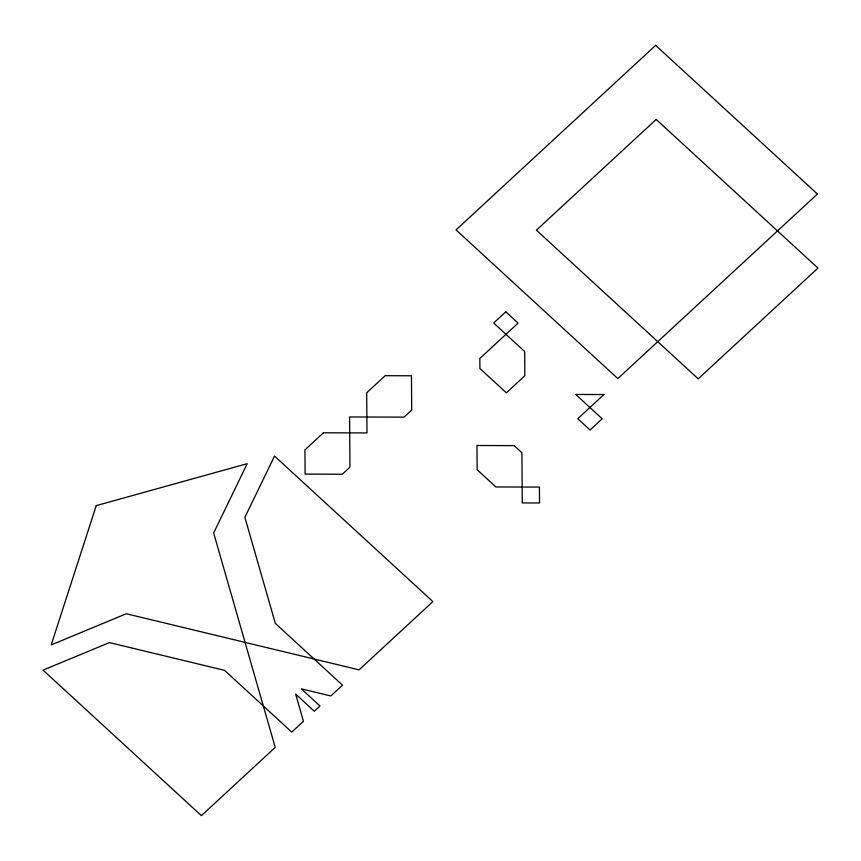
<?xml version="1.0" encoding="UTF-8"?>
<svg xmlns="http://www.w3.org/2000/svg" width="861" height="861" viewBox="0 0 861 861"><rect width="100%" height="100%" fill="white"/><g stroke="black" fill="none" stroke-linecap="round" stroke-linejoin="round"><path stroke-width="1.29" d="M96.249 505.633L51.208 644.911L126.287 613.753L359.069 669.858L432.9 601.602L274.541 456.082L244.879 517.343L275.337 623.396L342.538 685.152L330.839 695.968L301.318 688.843L319.991 705.998L314.308 711.251L295.646 694.095L303.459 721.281L291.761 732.098L224.56 670.342L109.412 642.597L43.05 670.127L201.399 815.647L275.229 747.391L213.646 532.981L247.215 463.681L96.249 505.633M655.641 45.353L456.039 229.909L617.821 378.582L817.423 194.026L655.641 45.353M656.168 119.431L536.403 230.167L698.196 378.84L817.95 268.105L656.168 119.431M323.424 432.792L304.945 449.883L305.117 474.12L342.312 474.239L349.953 467.168L349.598 416.961L404.067 417.133L411.709 410.073L411.461 375.783L385.179 375.697L366.689 392.788L366.98 432.932L323.424 432.792M505.805 311.8L493.676 323.026L524.683 351.514L524.855 375.762L506.386 392.831L479.911 368.508L479.835 358.477L518.096 323.101L505.805 311.8M603.905 394.542L577.774 418.704L590.065 430.005L602.194 418.79L575.718 394.456L603.905 394.542M514.168 445.621L476.972 445.503L477.145 469.729L495.871 486.939L539.427 487.078L539.546 502.996L522.272 502.942L521.917 452.735L514.168 445.621"/></g></svg>
